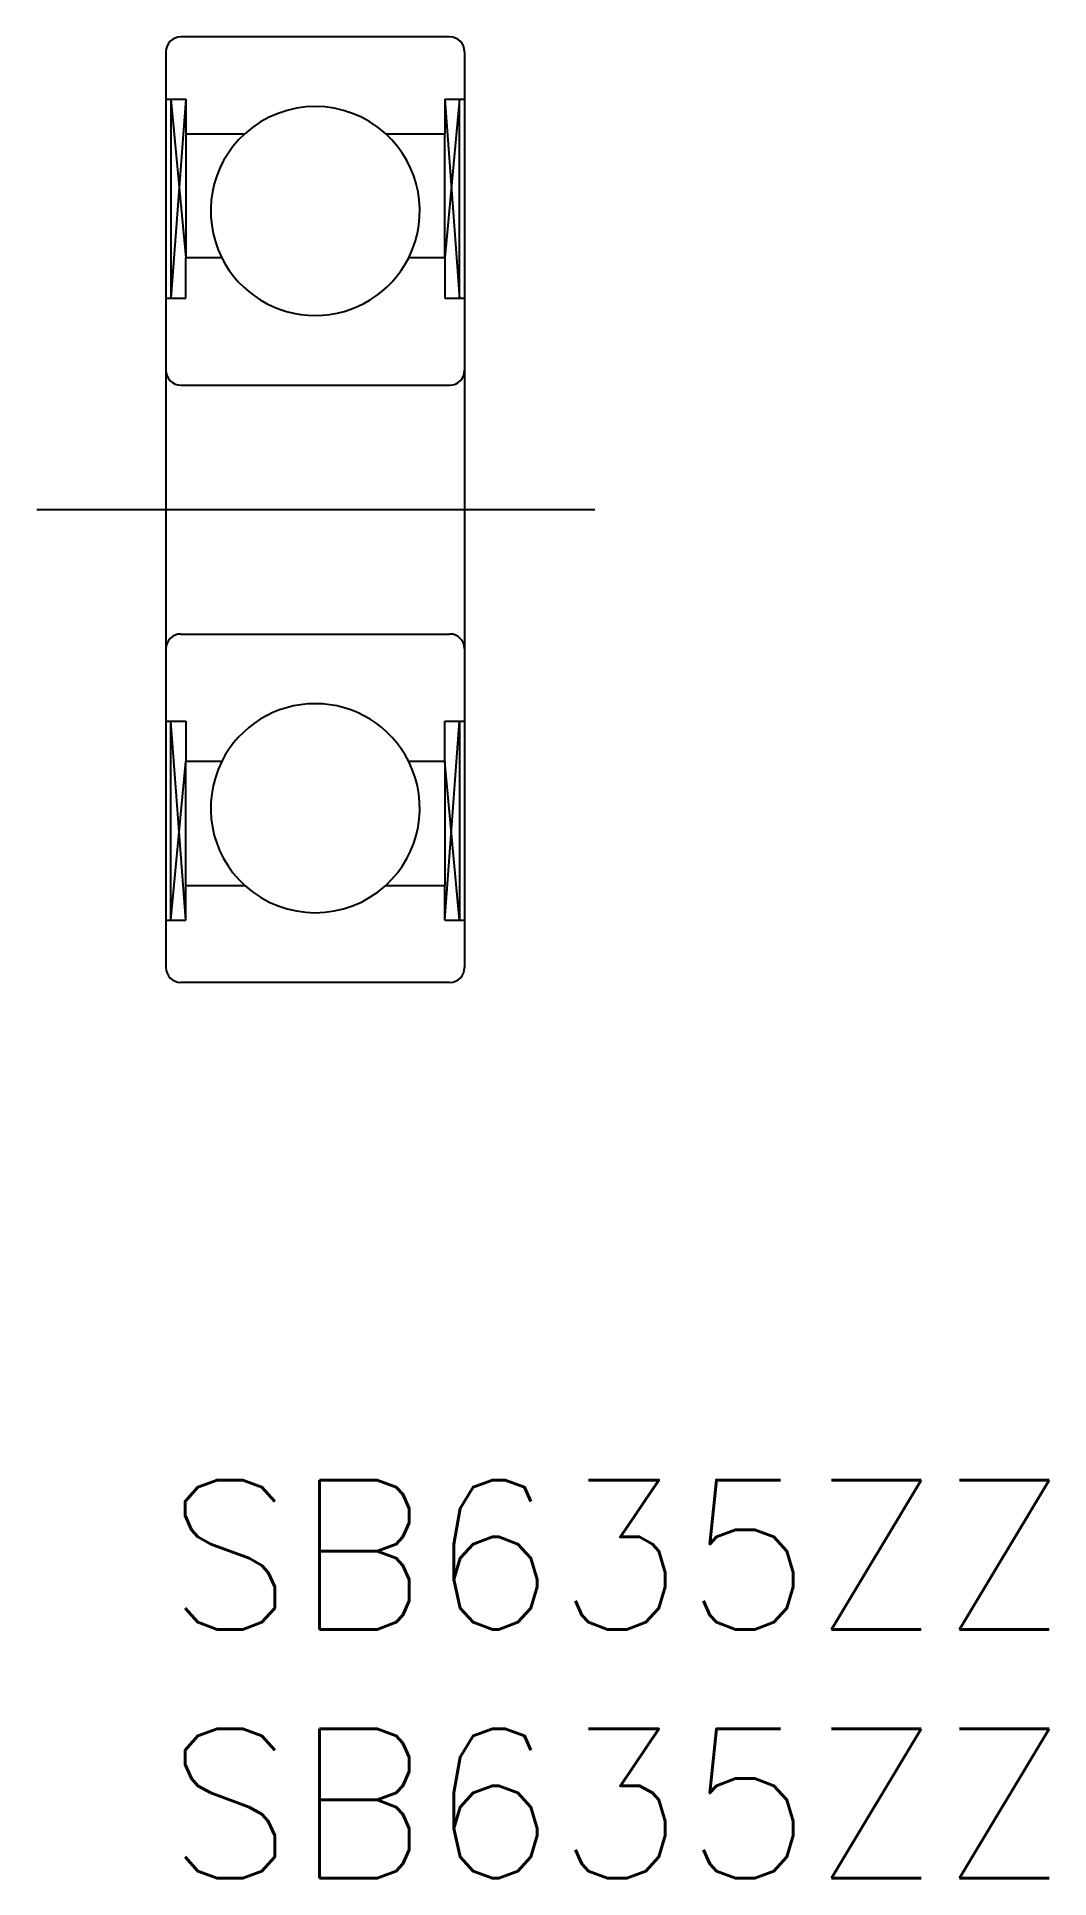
# Model space of a CAD drawing. Extents: x -2.6 to 17.7, y -8 to 29.
import ezdxf

# ---------------------------------------------------------------- set-up
doc = ezdxf.new("R2010")
doc.units = 0
doc.header["$LTSCALE"] = 0.5
doc.linetypes.add('CENTER', pattern=[50.8, 31.75, -6.35, 6.35, -6.35])
for name, color, linetype in [('MSM_CENTER', 1, 'CENTER'), ('MSM_CONTINUOUS', 7, 'CONTINUOUS'), ('MSM_NARROW', 5, 'CONTINUOUS'), ('MSM_PART_NUMBER', 7, 'CONTINUOUS')]:
    doc.layers.add(name, color=color, linetype=linetype)
doc.styles.get("Standard").update_dxf_attribs({"font": 'txt.shx', "height": 1, "bigfont": 'bigfont.shx'})

# ---------------------------------------------------------------- blocks, each defined once
blk = doc.blocks.new('*U6')
at = {"layer": 'MSM_PART_NUMBER'}
blk.add_text('SB635ZZ', height=3, dxfattribs=at).set_placement((0, -3))
blk = doc.blocks.new('*U7')
at = {"layer": 'MSM_PART_NUMBER'}
blk.add_text('SB635ZZ', height=3, dxfattribs=at).set_placement((0, -8))

msp = doc.modelspace()

# ---------------------------------------------------------------- linework, layer by layer
at = {"layer": 'MSM_CENTER'}
msp.add_line((-2.593, 19.5), (8.617, 19.5), dxfattribs=at)
at = {"layer": 'MSM_CONTINUOUS'}
for p, q in [((5.7, 29), (0.3, 29)), ((0, 28.7), (0, 10.3)), ((6, 28.7), (6, 10.3)), ((0, 27.75), (0.398, 27.75)), ((0.1, 27.75), (0.1, 23.75)), ((0.398, 27.75), (0.398, 27.05)), ((5.602, 27.75), (6, 27.75)), ((5.602, 27.75), (5.602, 27.05)), ((5.9, 23.75), (5.9, 27.75)), ((0.398, 27.05), (1.583, 27.05)), ((0.398, 27.05), (0.398, 24.56)), ((4.417, 27.05), (5.602, 27.05)), ((5.602, 24.56), (5.602, 27.05)), ((1.122, 24.56), (0.398, 24.56)), ((0.398, 23.75), (0.398, 24.56)), ((5.602, 24.56), (4.878, 24.56)), ((5.602, 24.56), (5.602, 23.75)), ((0, 23.75), (0.398, 23.75)), ((5.602, 23.75), (6, 23.75)), ((0.3, 22), (5.7, 22)), ((0.3, 17), (5.7, 17)), ((0, 15.25), (0.398, 15.25)), ((0.1, 11.25), (0.1, 15.25)), ((0.398, 15.25), (0.398, 14.44)), ((5.602, 15.25), (6, 15.25)), ((5.602, 14.44), (5.602, 15.25)), ((5.9, 15.25), (5.9, 11.25)), ((1.122, 14.44), (0.398, 14.44)), ((0.398, 11.95), (0.398, 14.44)), ((5.602, 14.44), (4.878, 14.44)), ((5.602, 14.44), (5.602, 11.95)), ((0.398, 11.95), (1.583, 11.95)), ((0.398, 11.25), (0.398, 11.95)), ((4.417, 11.95), (5.602, 11.95)), ((5.602, 11.25), (5.602, 11.95)), ((0, 11.25), (0.398, 11.25)), ((5.602, 11.25), (6, 11.25)), ((5.7, 10), (0.3, 10))]:
    msp.add_line(p, q, dxfattribs=at)
for centre, radius, start, end in [((0.3, 28.7), 0.3, 90, 180), ((5.7, 28.7), 0.3, 0, 90), ((3, 25.5), 2.1, 47.5694, 132.4306), ((3, 25.5), 2.1, 132.4306, 206.591), ((3, 25.5), 2.1, 333.409, 47.5694), ((3, 25.5), 2.1, 206.591, 333.409), ((0.3, 22.3), 0.3, 180, 270), ((5.7, 22.3), 0.3, 270, 0), ((0.3, 16.7), 0.3, 90, 180), ((5.7, 16.7), 0.3, 0, 90), ((3, 13.5), 2.1, 26.591, 153.409), ((3, 13.5), 2.1, 153.409, 227.5694), ((3, 13.5), 2.1, 312.4306, 26.591), ((3, 13.5), 2.1, 227.5694, 312.4306), ((0.3, 10.3), 0.3, 180, 270), ((5.7, 10.3), 0.3, 270, 0)]:
    msp.add_arc(centre, radius, start, end, dxfattribs=at)
at = {"layer": 'MSM_NARROW'}
for p, q in [((0.398, 27.75), (0.1, 23.75)), ((0.1, 27.75), (0.398, 24.56)), ((5.9, 27.75), (5.602, 24.56)), ((5.602, 27.75), (5.9, 23.75)), ((0.398, 11.25), (0.1, 15.25)), ((5.602, 11.25), (5.9, 15.25)), ((0.1, 11.25), (0.398, 14.44)), ((5.9, 11.25), (5.602, 14.44))]:
    msp.add_line(p, q, dxfattribs=at)

# ---------------------------------------------------------------- block references
at = {"layer": 'MSM_CONTINUOUS'}
for name in ['*U6', '*U7']:
    msp.add_blockref(name, (0, 0), dxfattribs=at)

doc.saveas('drawing.dxf')
